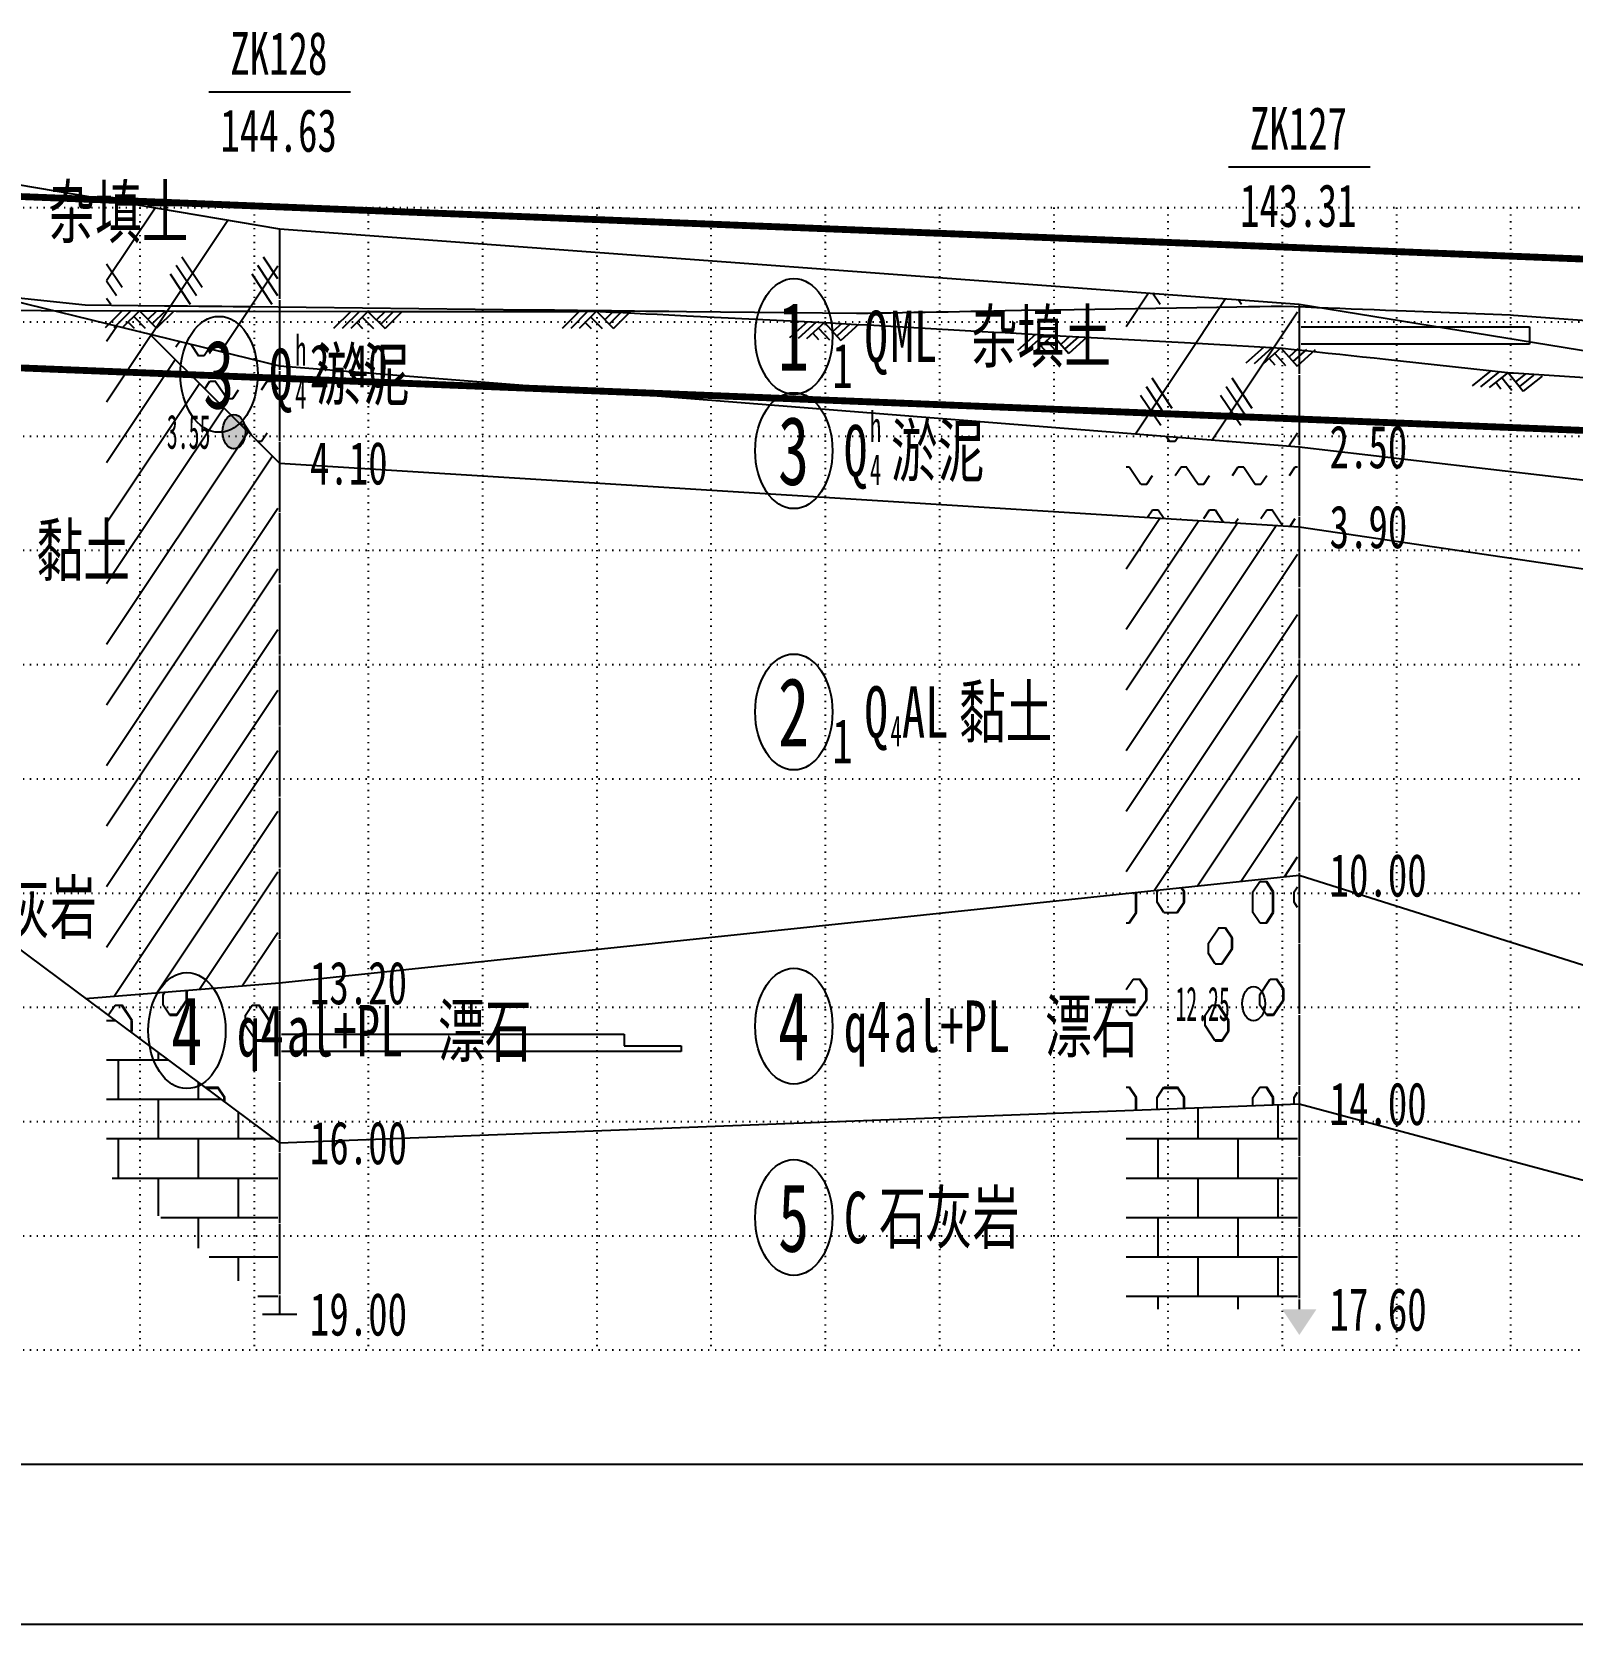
# Model space of a CAD drawing. Extents: x 529262 to 576451, y 2694391 to 2717535.
# Drawn here: x 571606.8 to 571741.7, y 2707111.4 to 2707250.7 of the extents above; entities that cross this region are included whole.
import ezdxf

# ---------------------------------------------------------------- set-up
doc = ezdxf.new("R2010")
doc.units = 0
doc.linetypes.add('DOT', pattern=[6.35, 0, -6.35])
doc.linetypes.add('sx', pattern=[10, 5, 0, 5, 0])
for name, color, linetype in [('GiCAD_PouMian', 7, 'Continuous'), ('GICAD_QUYANG', 7, 'Continuous'), ('GPSCOMMON', 7, 'Continuous'), ('地质-原位曲线', 7, 'Continuous'), ('地质-地层符号', 3, 'Continuous'), ('地质-地层线', 7, 'Continuous'), ('地质-地面线', 7, 'Continuous'), ('地质-填充花纹', 4, 'Continuous'), ('地质-文字', 7, 'Continuous'), ('地质-钻孔', 7, 'Continuous'), ('纵断_分栏线', 5, 'Continuous'), ('纵断_地面线', 3, 'Continuous'), ('纵断_标注', 2, 'Continuous'), ('纵断_设计线', 1, 'Continuous'), ('纵断_高程网格', 8, 'DOT')]:
    doc.layers.add(name, color=color, linetype=linetype)
doc.layers.add('纵断雨水管', color=152, linetype='Continuous', lineweight=60)
doc.styles.add('LZ_FONTS_FS', font='', dxfattribs={"width": 0.7})
doc.styles.add('地层编号', font='', dxfattribs={"width": 0.7, "height": 4})
doc.styles.add('层底标注', font='', dxfattribs={"width": 0.7, "height": 2.5})
doc.styles.add('岩土名称', font='', dxfattribs={"width": 0.7, "height": 3})
doc.styles.add('时代', font='', dxfattribs={"width": 0.7, "height": 3})
doc.styles.add('钻孔标注', font='', dxfattribs={"width": 0.7, "height": 2.5})
doc.styles.get('LZ_FONTS_FS').set_extended_font_data('FangSong_GB2312')
doc.styles.get('地层编号').set_extended_font_data('FangSong_GB2312')
doc.styles.get('层底标注').set_extended_font_data('FangSong_GB2312')
doc.styles.get('岩土名称').set_extended_font_data('FangSong_GB2312')
doc.styles.get('时代').set_extended_font_data('FangSong_GB2312')
doc.styles.get('钻孔标注').set_extended_font_data('FangSong_GB2312')
doc.linetypes.add('bzhjcx', pattern='A,0.001,[2,XX1.shx,S=1,R=0,X=1,Y=0],-2', length=2.001)

# ---------------------------------------------------------------- blocks, each defined once
blk = doc.blocks.new('VSDesignLineBlock')
at = {"color": 0, "linetype": 'Continuous'}
for p, q in [((-1.5, 0), (-3, -1.5)), ((-0.75, 0), (-2.25, -1.5)), ((0, 0), (-1.5, -1.5)), ((0, 0), (1.5, -1.5)), ((1.5, 0), (0.75, -0.75)), ((2.25, 0), (1.125, -1.125)), ((3, 0), (1.5, -1.5)), ((-0.9797838651065831, -0.9797838651065831), (-0.4595677302149852, -1.5)), ((-0.5021806110835314, -0.5021806110835314), (0.4956387778329372, -1.5))]:
    blk.add_line(p, q, dxfattribs=at)
blk = doc.blocks.new('A$C08401F54')
at = {"layer": 'GiCAD_PouMian'}
h = blk.add_hatch(color=8, dxfattribs=at)
edge = h.paths.add_edge_path()
edge.add_arc((68.2441635131836, -19.9766949812572), 1, 0, 360)
at = {"layer": 'GICAD_QUYANG', "color": 8}
for centre in [(68.2441635131836, -19.9766949812572), (157.4994735717773, -53.3600378036499)]:
    blk.add_circle(centre, 1, dxfattribs=at)
at = {"layer": '地质-原位曲线', "color": 8, "linetype": 'Continuous'}
for p, q in [((161.6495226431148, -13.86001773719636), (181.6495226431148, -13.86001773719636)), ((181.6495226431148, -13.86001773719636), (181.6495226431148, -14.19339176063386)), ((181.6495226431148, -14.86001773719636), (161.6495226431148, -14.86001773719636)), ((181.6495226431148, -14.19339176063386), (181.6495226431148, -14.52664371375886)), ((181.6495226431148, -14.52664371375886), (181.6495226431148, -14.86001773719636)), ((72.39415154936478, -55.14334293250886), (102.3941515493648, -55.14334293250886)), ((102.3941515493648, -55.14334293250886), (102.3941515493648, -55.47671695594636)), ((102.3941515493648, -55.47671695594636), (102.3941515493648, -55.80996890907136)), ((107.3941515493648, -56.14334293250886), (72.39415154936478, -56.14334293250886)), ((102.3941515493648, -55.80996890907136), (107.3941515493648, -55.80996890907136)), ((107.3941515493648, -55.80996890907136), (107.3941515493648, -56.14334293250886))]:
    blk.add_line(p, q, dxfattribs=at)
at = {"layer": '地质-地层符号', "color": 8, "linetype": 'Continuous'}
for centre in [(117.2556023262644, -14.41836555798864), (66.94206454481832, -16.63053532681238), (117.2556023262644, -21.08503222465515), (117.2556023262644, -36.33503198623657), (64.12863343161962, -54.93041644299069), (117.2556023262644, -54.66836531957006), (117.2556023262644, -65.83503246307373)]:
    blk.add_ellipse(centre, major_axis=(0, 3.383783783783784), ratio=1, dxfattribs=at)
at = {"layer": '地质-地层线', "color": 8}
for p, q in [((0, -4.33333317438769), (72.2441635131836, -16.14336172739672)), ((60.87239800888551, -14.28437591078637), (72.2441635131836, -21.81002775828051)), ((72.2441635131836, -16.14336172739672), (161.4994735717773, -20.86003621419286)), ((161.4994735717773, -20.86003621419286), (256.3144302368164, -28.2166850566864)), ((72.2441635131836, -21.81002775828051), (161.4994735717773, -25.52670319875097)), ((161.4994735717773, -25.52670319875097), (256.3144302368164, -34.88335132598877)), ((72.2441635131836, -52.14336077372241), (161.4994735717773, -45.86003621419286)), ((161.4994735717773, -45.86003621419286), (256.3144302368164, -65.88335037231445)), ((55.24553578248788, -53.05080512770087), (72.2441635131836, -52.14336077372241))]:
    blk.add_line(p, q, dxfattribs=at)
at = {"layer": '地质-地层线', "color": 8, "linetype": 'bzhjcx'}
for p, q in [((0, -25.66666603088379), (72.2441635131836, -61.47669474283862)), ((72.2441635131836, -61.47669474283862), (161.4994735717773, -59.19336954752612)), ((161.4994735717773, -59.19336954752612), (256.3144302368164, -76.21668497721362))]:
    blk.add_line(p, q, dxfattribs=at)
at = {"layer": '地质-地面线', "color": 8, "linetype": 'Continuous'}
for p, q in [((0, -2.543131586207892e-06), (72.2441635131836, -8.143358866373774)), ((72.2441635131836, -8.143358866373774), (161.4994735717773, -12.52670542399096)), ((161.4994735717773, -12.52670542399096), (256.3144302368164, -22.88334910074877))]:
    blk.add_line(p, q, dxfattribs=at)
at = {"layer": '地质-填充花纹', "color": 8, "linetype": 'Continuous'}
for p, q in [((57.09416350722313, -11.16369837015372), (61.34325279393215, -6.914609083444702)), ((61.02036504373359, -14.30856464550902), (67.69801259063547, -7.630917098606915)), ((58.45343999527063, -11.55442188210645), (57.09416350722313, -10.19514539405895)), ((65.4534399952704, -11.55442188210645), (63.68567304230396, -9.786654929140013)), ((72.09416350722313, -11.05300977032789), (70.82780866603525, -9.786654929140013)), ((64.45343999527063, -12.55442188210645), (62.68567304230419, -10.78665492914001)), ((64.9534399952704, -12.05442188210623), (63.18567304230396, -10.28665492913979)), ((67.09791295247942, -15.30208454862827), (72.0941635072229, -10.30583399388479)), ((71.59557561900169, -12.55442188210645), (69.82780866603525, -10.78665492914001)), ((72.0941635072229, -12.05300977032766), (70.32780866603525, -10.28665492914001)), ((57.95343999527063, -12.05442188210645), (57.0941635072229, -11.19514539405873)), ((146.3494735658169, -13.83226986581099), (148.3031139323157, -11.87862949931241)), ((149.3062537376563, -12.55442188210623), (148.647367729342, -11.89553587379191)), ((149.8062537376563, -12.05442188210623), (149.6990143082216, -11.94718245267154)), ((57.4534399952704, -12.55442188210623), (57.09416350722267, -12.1951453940585)), ((147.1510156894262, -20.10179555406739), (155.0431759195369, -12.20963532395672)), ((153.8671700097443, -20.45670904561462), (161.3494735658169, -12.97440548954205)), ((156.4483893613874, -12.55442188210623), (156.1583702239325, -12.26440274465131)), ((57.09416350722313, -14.69923227608638), (57.98159108936034, -13.81180469394917)), ((57.09416350722313, -18.23476618201926), (60.97599497165152, -14.35293471759087)), ((63.14468386394151, -15.03453079193378), (63.47017091452744, -14.70904374134784)), ((57.09416350722313, -21.77030008795214), (63.10354826437447, -15.76091533080103)), ((64.46766653793452, -14.87210814989021), (65.137386831409, -15.54182844336469)), ((65.14463983061478, -15.53457828407136), (65.64463983061478, -15.53457828407136)), ((65.64468386394151, -15.53453079193378), (66.04865611808395, -15.13055853779133)), ((57.09416350722313, -25.30583399388479), (65.23110155709719, -17.1688959440105)), ((65.70000564641191, -17.47920914249471), (66.14468408518178, -17.03453070372484)), ((66.14463983061478, -17.03457828407136), (66.64463983061478, -17.03457828407136)), ((66.63738658847569, -17.04182820043138), (67.63738689792467, -18.04182850988036)), ((68.14468393045718, -18.03453085844944), (68.64468408518155, -17.53453070372507)), ((70.64468406348828, -17.53453085844922), (71.14468421821266, -17.03453070372484)), ((71.14463983061478, -17.03457828407136), (71.64463983061478, -17.03457828407136)), ((71.63737611490524, -17.04183880703317), (72.0941635072229, -17.49862619935084)), ((149.8773215495219, -19.12548969397176), (148.1095545965554, -17.35772274100532)), ((150.3773215495219, -18.62548969397176), (148.6095545965554, -16.85772274100532)), ((156.8773215495219, -19.12548969397176), (155.1095545965554, -17.35772274100532)), ((157.3773215495219, -18.62548969397176), (155.6095545965554, -16.85772274100532)), ((57.09416350722313, -28.84136789981744), (67.35865484982014, -18.57687655722043)), ((67.64463983061478, -18.03457828407136), (68.14463983061478, -18.03457828407136)), ((149.3773215495219, -19.62548969397176), (147.6095545965554, -17.85772274100532)), ((156.3773215495219, -19.62548969397176), (154.6095545965554, -17.85772274100532)), ((57.09416350722313, -32.37690180575032), (69.48620814254286, -19.98485717043059)), ((68.8058064961499, -19.53457828407136), (69.14463983061478, -19.53457828407136)), ((69.13738665499136, -19.54182826694705), (69.76475026020876, -20.16919187216445)), ((70.64468399697262, -20.53453092496488), (71.14468415169699, -20.03453077024051)), ((149.8390660044511, -20.2438448991627), (150.1372193873117, -20.54199828202331)), ((150.6446861254717, -20.53453092496488), (150.8803459723817, -20.29887107805484)), ((160.5833243300629, -20.81162253716184), (161.3494735658171, -20.04547330140758)), ((70.31687367474751, -20.53457828407136), (70.64463983061478, -20.53457828407136)), ((150.1446398306148, -20.53457828407136), (150.6446398306148, -20.53457828407136)), ((155.1180093628004, -20.52280933768429), (155.1372089137417, -20.54200888862556)), ((155.1446398306148, -20.53457828407136), (155.3407173240587, -20.53457828407136)), ((57.09416350722313, -35.91243571168297), (71.61376143526536, -21.39283778364052)), ((146.3494735658169, -22.03457828407136), (146.6446398306148, -22.03457828407136)), ((146.6372296179493, -22.04198743248867), (147.6372299273983, -23.04198774193765)), ((150.6446861919876, -22.53453099148032), (151.144686346712, -22.03453083675595)), ((151.1446398306148, -22.03457828407136), (151.6446398306148, -22.03457828407136)), ((151.6372191443784, -22.04199803909), (152.6372194538274, -23.04199834853898)), ((155.6446863250187, -22.53453099148078), (156.1446864797431, -22.0345308367564)), ((156.1446398306148, -22.03457828407136), (156.6446398306148, -22.03457828407136)), ((156.6372086708084, -22.04200864569225), (157.6372089802574, -23.04200895514123)), ((160.6446864580498, -22.53453099148078), (161.1446866127742, -22.0345308367564)), ((161.1446398306148, -22.03457828407136), (161.3494735658169, -22.03457828407136)), ((147.6446398306148, -23.03457828407136), (148.1446398306148, -23.03457828407136)), ((148.1446860589563, -23.03453099148032), (148.6446862136806, -22.53453083675595)), ((152.6446398306148, -23.03457828407136), (153.1446398306148, -23.03457828407136)), ((153.1446861919874, -23.03453099148055), (153.6446863467118, -22.53453083675618)), ((157.6446398306148, -23.03457828407136), (158.1446398306148, -23.03457828407136)), ((158.1446863250189, -23.03453099148032), (158.6446864797433, -22.53453083675595)), ((57.09416350722313, -39.44796961761563), (72.09416350722313, -24.44796961761563)), ((146.3494735658169, -27.97440548954205), (149.3049666465117, -25.0189124088472)), ((148.2060641143198, -24.97315306914811), (148.6446862801965, -24.53453090327139)), ((148.6446398306148, -24.53457828407136), (149.1446398306148, -24.53457828407136)), ((149.137229684465, -24.54198749900434), (149.6275888893163, -25.03234670385564)), ((151.0861352318548, -25.09308195161316), (151.1446862801963, -25.03453090327162)), ((153.1446862585033, -25.03453105799622), (153.6446864132276, -24.53453090327184)), ((153.6446398306148, -24.53457828407136), (154.1446398306148, -24.53457828407136)), ((154.137219210894, -24.54199810560567), (154.8448181655137, -25.24959706022537)), ((155.8862538887943, -25.29296342770499), (156.1446864132279, -25.03453090327139)), ((158.1446863915344, -25.03453105799622), (158.6446865462588, -24.53453090327184)), ((158.6446398306148, -24.53457828407136), (159.1446398306148, -24.53457828407136)), ((159.137208737324, -24.54200871220792), (160.0620474417117, -25.46684741659556)), ((160.6863725457331, -25.4928449037975), (161.1446865462592, -25.03453090327139)), ((146.3494735658169, -31.50993939547493), (152.6991630090267, -25.16024995226508)), ((146.3494735658171, -35.04547330140758), (156.0933593715417, -25.30158749568272)), ((146.3494735658169, -38.58100720734024), (159.4875557340561, -25.44292503910106)), ((146.3494735658169, -42.11654111327312), (161.3494735658169, -27.11654111327312)), ((57.09416350722313, -42.98350352354851), (72.09416350722313, -27.98350352354851)), ((146.3494735658171, -45.65207501920577), (161.3494735658171, -30.65207501920599)), ((57.09416350722313, -46.51903742948116), (72.0941635072229, -31.51903742948116)), ((148.7817543619162, -46.75532812903907), (161.3494735658169, -34.18760892513842)), ((57.09416350722313, -50.05457133541381), (72.09416350722313, -35.05457133541404)), ((152.585028118699, -46.48758827818938), (161.3494735658169, -37.7231428310713)), ((57.7681281501275, -52.91614059844233), (72.09416350722313, -38.59010524134669)), ((156.3883018754809, -46.21984842734014), (161.3494735658169, -41.25867673700418)), ((61.50304455056835, -52.7167581039339), (72.0941635072229, -42.12563914727934)), ((160.1915756322628, -45.9521085764909), (161.3494735658169, -44.7942106429366)), ((65.23796095100965, -52.51737560942547), (72.09416350722313, -45.66117305321222)), ((157.4446940585133, -46.8345239465857), (158.0446940558925, -46.2345239492065)), ((158.0447093057887, -46.23450859432069), (158.6447093296306, -46.23450859432069)), ((159.1846941276544, -46.83452394658548), (158.5846941302752, -46.23452394920628)), ((159.2446941300384, -46.83452394658525), (158.6446941326592, -46.23452394920605)), ((147.1847088742511, -48.03450866584626), (147.1847088742511, -46.86775567120685)), ((147.2447088766353, -48.03450866584626), (147.2447088766353, -46.86353183860456)), ((149.0446937247273, -46.8345239465857), (149.1497988461008, -46.72941882521218)), ((149.0447089481609, -47.4345086420044), (149.0447089481609, -46.83450861816254)), ((151.3846938177105, -46.8345239465857), (151.1395180230843, -46.58934815195948)), ((151.4446938200942, -46.83452394658525), (151.1955719832197, -46.58540210971069)), ((151.3847090411441, -47.4345086420044), (151.3847090411441, -46.83450861816254)), ((151.4447090435283, -47.4345086420044), (151.4447090435283, -46.83450861816254)), ((157.4447092819469, -48.03450866584626), (157.4447092819469, -46.83450861816254)), ((159.1847093510883, -48.03450866584626), (159.1847093510883, -46.83450861816254)), ((159.2447093534724, -48.03450866584626), (159.2447093534724, -46.83450861816254)), ((161.0446940965753, -46.83452394658548), (161.3494735658171, -46.52974447734368)), ((161.044709424998, -47.4345086420044), (161.044709424998, -46.83450861816254)), ((146.584693731965, -48.63452401811082), (147.1846937293442, -48.03452402073162)), ((146.6446937343487, -48.63452401811128), (147.2446937317279, -48.03452402073208)), ((149.6446937485689, -48.03452399426919), (149.0446937511897, -47.43452399688999)), ((149.6447089720027, -48.03450866584626), (150.8447090196864, -48.03450866584626)), ((150.7846937938691, -48.03452399426897), (151.3846937912483, -47.43452399688977)), ((150.8446937962531, -48.03452399426919), (151.4446937936323, -47.43452399688999)), ((158.0446940823551, -48.63452401811128), (157.4446940849759, -48.03452402073208)), ((158.584694103813, -48.63452401811128), (159.1846941011922, -48.03452402073208)), ((158.644694106197, -48.63452401811128), (159.2446941035762, -48.03452402073208)), ((161.3494735658164, -47.7393034396689), (161.044694123038, -47.43452399689045)), ((68.9728773514505, -52.3179931149175), (72.09416350722313, -49.19670695914488)), ((146.3494735658169, -48.63450868968812), (146.6447088527934, -48.63450868968812)), ((153.5447246626875, -49.83449320165937), (154.4447247648222, -48.93449309952462)), ((154.3847091603534, -48.93450870160905), (154.9847091841953, -48.93450870160905)), ((154.4447091627376, -48.93450870160905), (155.0447091865794, -48.93450870160905)), ((155.5846939846031, -49.5345239488845), (154.9846939872239, -48.9345239515053)), ((155.6446939869872, -49.5345239488845), (155.044693989608, -48.9345239515053)), ((158.0447093057887, -48.63450868968812), (158.6447093296306, -48.63450868968812)), ((153.5447091269748, -50.43450876121369), (153.5447091269748, -49.83450873737183)), ((154.684724707987, -51.03449324934331), (155.5847248101218, -50.13449314720856)), ((154.7447247103712, -51.03449324934309), (155.644724812506, -50.13449314720833)), ((155.5847092080371, -50.13450874929276), (155.5847092080371, -49.53450872545091)), ((155.6447092104213, -50.13450874929276), (155.6447092104213, -49.53450872545091)), ((154.1446939273826, -51.03452400848914), (153.5446939300034, -50.43452401110994)), ((154.1447091508167, -51.03450878505555), (154.7447091746585, -51.03450878505555)), ((146.3494735658169, -52.52974422470538), (146.9447245717888, -51.93449321873345)), ((146.9447088647144, -51.93450882081834), (147.5447088885562, -51.93450882081834)), ((148.0846937915694, -52.53452406809424), (147.4846937941902, -51.93452407071504)), ((148.1446937939534, -52.53452406809402), (147.5446937965742, -51.93452407071482)), ((158.0447248415014, -52.83449332086866), (158.9447249436362, -51.93449321873391)), ((158.9447093415515, -51.93450882081834), (159.5447093653934, -51.93450882081834)), ((160.084694163417, -52.53452406809379), (159.4846941660378, -51.93452407071459)), ((160.1446941658016, -52.53452406809424), (159.5446941684224, -51.93452407071504)), ((62.04470549109146, -53.43450888042298), (62.04470549109146, -52.83450885658112)), ((62.04472186671774, -52.83449332086866), (62.19964391858502, -52.67957126900137)), ((64.08470557215378, -53.13450886850205), (64.08470557215378, -52.57894028975238)), ((64.14470557453797, -53.13450886850205), (64.14470557453797, -52.5757372862945)), ((148.0847089100139, -53.13450886850205), (148.0847089100139, -52.53450884466019)), ((148.1447089123981, -53.13450886850205), (148.1447089123981, -52.53450884466019)), ((158.0447093057887, -53.43450888042298), (158.0447093057887, -52.83450885658112)), ((160.084709386851, -53.13450886850205), (160.084709386851, -52.53450884466019)), ((160.1447093892352, -53.13450886850205), (160.1447093892352, -52.53450884466019)), ((57.24469091683682, -54.03452412769866), (57.84469091421602, -53.43452413031946)), ((57.84470532419846, -53.43450888042298), (58.44470534804032, -53.43450888042298)), ((59.28472005998901, -54.33455320170992), (58.38471995785426, -53.43455309957517)), ((59.34472006237252, -54.33455320170924), (58.44471996023776, -53.43455309957449)), ((62.64469113141308, -54.03452412769866), (62.04469113403388, -53.43452413031946)), ((63.18472191201727, -54.03449336855238), (64.08472201415202, -53.13449326641762)), ((63.24472191440168, -54.03449336855238), (64.14472201653643, -53.13449326641762)), ((69.24469128868463, -54.03452412769866), (69.84469128606383, -53.43452413031946)), ((69.84470580103562, -53.43450888042298), (70.44470582487747, -53.43450888042298)), ((71.28472064396897, -54.33455341384183), (70.38472054183421, -53.43455331170708)), ((71.34472064635293, -54.33455341384183), (70.44472054421817, -53.43455331170708)), ((146.6446937343489, -54.03452412769889), (146.3494735658169, -53.73930395916682)), ((147.1847245149531, -54.03449336855238), (148.0847246170879, -53.13449326641762)), ((147.2447245173373, -54.03449336855238), (148.1447246194721, -53.13449326641762)), ((153.24469389162, -54.03452412769889), (153.8446938889992, -53.43452413031969)), ((153.8447091388957, -53.43450888042298), (154.4447091627376, -53.43450888042298)), ((155.2847247318284, -54.33455489876565), (154.3847246296937, -53.43455479663089)), ((155.3447247342128, -54.33455489876587), (154.4447246320781, -53.43455479663112)), ((158.6446941061968, -54.03452412769866), (158.0446941088176, -53.43452413031946)), ((159.184724886801, -54.03449336855238), (160.0847249889357, -53.13449326641762)), ((159.2447248891851, -54.03449336855238), (160.1447249913199, -53.13449326641762)), ((57.09416350722313, -54.33457828407154), (57.83545601317769, -54.33457828407154)), ((57.2447053003566, -54.04175462941225), (57.2447053003566, -54.03450890426484)), ((59.28470538141892, -54.93450894002763), (59.28470538141892, -54.33450891618577)), ((59.3447053838031, -54.93450894002763), (59.3447053838031, -54.33450891618577)), ((62.64470551493332, -53.97450890188065), (63.24470553877518, -53.97450890188065)), ((62.64470551493332, -54.03450890426484), (63.24470553877518, -54.03450890426484)), ((69.24470577719376, -54.6345089281067), (69.24470577719376, -54.03450890426484)), ((70.14472059866898, -55.53455346152509), (69.24472049653423, -54.63455335939034)), ((71.28470585825607, -54.93450894002763), (71.28470585825607, -54.33450891618577)), ((71.34470586064026, -54.93450894002763), (71.34470586064026, -54.33450891618577)), ((146.6447088527934, -53.97450890188065), (147.2447088766353, -53.97450890188065)), ((146.6447088527934, -54.03450890426484), (147.2447088766353, -54.03450890426484)), ((153.2447091150539, -54.6345089281067), (153.2447091150539, -54.03450890426484)), ((154.1447246865293, -55.53455494644982), (153.2447245843946, -54.63455484431506)), ((155.2847091961162, -54.93450894002763), (155.2847091961162, -54.33450891618577)), ((155.3447091985004, -54.93450894002763), (155.3447091985004, -54.33450891618577)), ((158.6447093296306, -53.97450890188065), (159.2447093534724, -53.97450890188065)), ((158.6447093296306, -54.03450890426484), (159.2447093534724, -54.03450890426484)), ((59.20552185112774, -55.01369331023261), (59.28469097143625, -54.9345241899241)), ((59.24563736995924, -55.0335777937853), (59.34469097382089, -54.93452418992365)), ((70.14470581295654, -55.4745089614853), (70.7447058367984, -55.4745089614853)), ((70.14470581295654, -55.53450896386948), (70.7447058367984, -55.53450896386948)), ((70.68469134590487, -55.53452418730353), (71.28469134328407, -54.93452418992433)), ((70.74469134828905, -55.53452418730353), (71.34469134566825, -54.93452418992433)), ((154.1447091508167, -55.4745089614853), (154.7447091746585, -55.4745089614853)), ((154.1447091508167, -55.53450896386948), (154.7447091746585, -55.53450896386948)), ((154.6846939488407, -55.5345241873033), (155.2846939462199, -54.9345241899241)), ((154.7446939512249, -55.5345241873033), (155.3446939486041, -54.9345241899241)), ((57.09416350722313, -56.63457828407149), (62.4755409853758, -56.63457828407149)), ((58.14463983061478, -58.93457828407168), (58.14463983061478, -56.63457828407172)), ((61.64463983061478, -56.63457828407172), (61.64463983061478, -56.22271671959584)), ((65.14463983061478, -58.93457828407168), (65.14463983061478, -57.95759874185069)), ((65.70328655133926, -58.23450907115785), (66.84470568182633, -58.23450907115785)), ((65.82433225107616, -58.29450907354203), (66.84470568182633, -58.29450907354203)), ((67.38469121477465, -58.83452431843375), (66.78469121739545, -58.23452432105455)), ((67.4446912171586, -58.83452431843375), (66.8446912197794, -58.23452432105455)), ((146.3494735658169, -58.23450907115785), (146.6447088527934, -58.23450907115785)), ((147.1846937558064, -58.83452431843352), (146.5846937584272, -58.23452432105432)), ((147.2446937581904, -58.8345243184333), (146.6446937608112, -58.2345243210541)), ((149.0446937247273, -58.83452431843352), (149.6446937221065, -58.23452432105432)), ((149.6447089720027, -58.23450907115785), (150.8447090196864, -58.23450907115785)), ((149.6447089720027, -58.29450907354203), (150.8447090196864, -58.29450907354203)), ((151.3846938177103, -58.83452431843352), (150.7846938203311, -58.23452432105432)), ((151.444693820094, -58.83452431843307), (150.8446938227148, -58.23452432105387)), ((157.4446940585131, -58.83452431843375), (158.0446940558923, -58.23452432105455)), ((158.0447093057887, -58.23450907115785), (158.6447093296306, -58.23450907115785)), ((159.1846941276544, -58.83452431843352), (158.5846941302752, -58.23452432105432)), ((159.2446941300382, -58.83452431843307), (158.644694132659, -58.23452432105387)), ((161.0446940965749, -58.83452431843398), (161.3494735658162, -58.52974484919264)), ((57.09416350722313, -58.93457828407145), (67.11562595757391, -58.93457828407145)), ((61.64463983061478, -61.23457828407163), (61.64463983061478, -58.93457828407168)), ((67.384705703284, -59.06795588789601), (67.384705703284, -58.8345090949997)), ((67.44470570566818, -59.097696723745), (67.44470570566818, -58.8345090949997)), ((147.1847088742511, -59.55956919298569), (147.1847088742511, -58.8345090949997)), ((147.2447088766353, -59.55803427571209), (147.2447088766353, -58.8345090949997)), ((149.1202243094929, -59.51005492704121), (149.0446937511897, -59.43452436873804)), ((149.0447089481609, -59.43450911884156), (149.0447089481609, -58.8345090949997)), ((151.3666306967816, -59.45258746320451), (151.3846937912481, -59.43452436873804)), ((151.3847090411441, -59.43450911884156), (151.3847090411441, -58.8345090949997)), ((151.4282059134989, -59.45101224887117), (151.444693793632, -59.43452436873804)), ((151.4447090435283, -59.43450911884156), (151.4447090435283, -58.8345090949997)), ((152.6446398306148, -61.23457828407163), (152.6446398306148, -59.41989349291657)), ((157.4447092819469, -59.29709833921311), (157.4447092819469, -58.8345090949997)), ((159.1847093510883, -59.25258573828091), (159.1847093510883, -58.8345090949997)), ((159.2447093534724, -59.25105082100731), (159.2447093534724, -58.8345090949997)), ((159.6446398306148, -61.23457828407163), (159.6446398306148, -59.24081981812128)), ((161.044709424998, -59.20500330280174), (161.044709424998, -58.8345090949997)), ((68.64463983061478, -61.23457828407163), (68.64463983061478, -59.69248076410508)), ((57.09416350722313, -61.2345782840714), (71.75571092977202, -61.2345782840714)), ((58.14463983061478, -63.53457828407159), (58.14463983061478, -61.23457828407163)), ((65.14463983061478, -63.53457828407159), (65.14463983061478, -61.23457828407163)), ((146.3494735658169, -61.2345782840714), (161.3494735658169, -61.2345782840714)), ((149.1446398306148, -63.53457828407181), (149.1446398306148, -61.23457828407186)), ((156.1446398306148, -63.53457828407136), (156.1446398306148, -61.2345782840714)), ((57.58595506843949, -63.53457828407159), (72.09416350722313, -63.53457828407159)), ((61.64463983061478, -65.73365651195536), (61.64463983061478, -63.53457828407159)), ((68.64463983061478, -65.83457828407154), (68.64463983061478, -63.53457828407159)), ((146.3494735658169, -63.53457828407159), (161.3494735658169, -63.53457828407159)), ((152.6446398306148, -65.83457828407154), (152.6446398306148, -63.53457828407159)), ((159.6446398306148, -65.83457828407154), (159.6446398306148, -63.53457828407159)), ((61.83090408145677, -65.83457828407154), (72.09416350722313, -65.83457828407154)), ((65.14463983061478, -67.63002793486635), (65.14463983061478, -65.83457828407154)), ((146.3494735658169, -65.83457828407154), (161.3494735658169, -65.83457828407154)), ((149.1446398306148, -68.13457828407172), (149.1446398306148, -65.83457828407177)), ((156.1446398306148, -68.13457828407127), (156.1446398306148, -65.83457828407131)), ((66.07585309447404, -68.1345782840715), (72.09416350722313, -68.1345782840715)), ((68.64463983061478, -69.52639935777734), (68.64463983061478, -68.1345782840715)), ((146.3494735658169, -68.1345782840715), (161.3494735658169, -68.1345782840715)), ((152.6446398306148, -70.43457828407145), (152.6446398306148, -68.1345782840715)), ((159.6446398306148, -70.43457828407145), (159.6446398306148, -68.1345782840715)), ((70.32080210749155, -70.43457828407145), (72.09416350722313, -70.43457828407145)), ((146.3494735658169, -70.43457828407145), (161.3494735658169, -70.43457828407145)), ((149.1446398306148, -71.1933708190918), (149.1446398306148, -70.43457828407168)), ((156.1446398306148, -71.1933708190918), (156.1446398306148, -70.43457828407122))]:
    blk.add_line(p, q, dxfattribs=at)
at = {"layer": '地质-钻孔', "color": 8, "linetype": 'Continuous'}
for p, q in [((66.05491815092728, -0.1433429325088582), (78.43333611967728, -0.1433429325088582)), ((155.3102892446773, -4.526643713758858), (167.6887072134273, -4.526643713758858)), ((70.7441635131836, -71.47669474283862), (73.7441635131836, -71.47669474283862))]:
    blk.add_line(p, q, dxfattribs=at)
at = {"layer": '地质-钻孔', "color": 8, "linetype": 'sx'}
for p, q in [((72.2441635131836, -8.14336140950536), (72.2441635131836, -71.47669474283862)), ((161.4994735717773, -12.52670288085938), (161.4994735717773, -71.1933708190918))]:
    blk.add_line(p, q, dxfattribs=at)
at = {"layer": '地质-钻孔', "color": 8, "linetype": 'Continuous'}
blk.add_solid([(159.9994735717773, -71.1933708190918), (162.9994735717773, -71.1933708190918), (161.4994735717773, -72.6933708190918)], dxfattribs=at)
at = {"layer": 'GICAD_QUYANG', "color": 8, "linetype": 'Continuous', "style": 'LZ_FONTS_FS', "width": 0.699999988079071}
for s, p in [('3.55', (62.36956897457299, -20.97669499125709)), ('12.25', (150.6562304010142, -54.3600378136498))]:
    blk.add_text(s, height=2, dxfattribs=at).set_placement(p)
at = {"layer": '地质-地层符号', "color": 8, "linetype": 'Continuous'}
for s, height, style, p in [('杂填土', 3, '岩土名称', (51.99127114682574, -8.655014077822443)), ('1', 4, '地层编号', (115.8718185424805, -16.41836555798864)), ('Q', 3, '时代', (123.4383050289669, -15.91836555798864)), ('ML', 3, '时代', (125.7139807076228, -15.91836555798864)), ('杂填土', 3, '岩土名称', (132.7410079327144, -15.91836555798864)), ('3', 4, '地层编号', (65.55828076103444, -18.63053532681238)), ('淤泥', 3, '岩土名称', (75.43936179829802, -18.13053532681238)), ('Q', 3, '时代', (71.32584832860198, -18.13053532681238)), ('1', 2.6, '地层编号', (120.639386110048, -17.41836555798864)), ('3', 4, '地层编号', (115.8718185424805, -23.08503222465515)), ('淤泥', 3, '岩土名称', (125.7528995797441, -22.58503222465515)), ('Q', 3, '时代', (121.639386110048, -22.58503222465515)), ('黏土', 3, '岩土名称', (50.953433164648, -28.40501391887665)), ('2', 4, '地层编号', (115.8718185424805, -38.33503198623657)), ('Q', 3, '时代', (123.4383050289669, -37.83503198623657)), ('AL', 3, '时代', (126.710305031947, -37.83503198623657)), ('黏土', 3, '岩土名称', (131.7031699505367, -37.83503198623657)), ('1', 2.6, '地层编号', (120.639386110048, -39.33503198623657)), ('石灰岩', 3, '岩土名称', (43.96532505009623, -49.23834705352783)), ('4', 4, '地层编号', (115.8718185424805, -56.66836531957006)), ('漂石', 3, '岩土名称', (139.2447919175431, -56.16836531957006)), ('4', 4, '地层编号', (62.74484964783574, -56.93041644299069)), ('q4', 3, '时代', (68.51241721540327, -56.43041644299069)), ('al+PL', 3, '时代', (72.86376856973493, -56.43041644299069)), ('漂石', 3, '岩土名称', (86.11782302289839, -56.43041644299069)), ('q4', 3, '时代', (121.639386110048, -56.16836531957006)), ('al+PL', 3, '时代', (125.9907374643797, -56.16836531957006)), ('5', 4, '地层编号', (115.8718185424805, -67.83503246307373)), ('石灰岩', 3, '岩土名称', (124.7150618359849, -67.33503246307373)), ('C', 3, '时代', (121.639386110048, -67.33503246307373))]:
    blk.add_text(s, height=height, dxfattribs=dict(at, style=style)).set_placement(p)
at = {"layer": '地质-地层符号', "color": 8, "linetype": 'Continuous', "style": '时代', "width": 0.8}
for s, p in [('h', (73.60152400427774, -16.13053532681238)), ('4', (73.60152400427774, -18.63053532681238)), ('h', (123.9150617857238, -20.58503222465515)), ('4', (123.9150617857238, -23.08503222465515)), ('4', (125.7139807046426, -38.33503198623657))]:
    blk.add_text(s, height=1.8, dxfattribs=at).set_placement(p)
at = {"layer": '地质-文字', "color": 8, "linetype": 'Continuous', "style": '层底标注'}
for s, p in [('2.40', (74.89416351914406, -17.39336172739672)), ('2.50', (164.1494735777378, -22.11003621419286)), ('4.10', (74.89416351914406, -23.06002775828051)), ('3.90', (164.1494735777378, -26.77670319875097)), ('10.00', (164.1494735777378, -47.11003621419286)), ('13.20', (74.89416351914406, -53.39336077372241)), ('14.00', (164.1494735777378, -60.44336954752612)), ('16.00', (74.89416351914406, -62.72669474283862)), ('19.00', (74.89416351914406, -72.72669474283862)), ('17.60', (164.1494735777378, -72.4433708190918))]:
    blk.add_text(s, height=2.5, dxfattribs=at).set_placement(p)
at = {"layer": '地质-钻孔', "color": 8, "linetype": 'Continuous', "style": '钻孔标注'}
for s, p in [('ZK128', (67.91983918885921, 0.8566411336262263)), ('144.63', (67.05497432399443, -3.643358866373774)), ('ZK127', (157.175149247453, -3.526702880859375)), ('143.31', (156.3102843825882, -8.026702880859375))]:
    blk.add_text(s, height=2.5, dxfattribs=at).set_placement(p)

msp = doc.modelspace()

# ---------------------------------------------------------------- linework, layer by layer
at = {"layer": '纵断_分栏线'}
for p, q in [((571556.2693094312, 2707125.360896768), (573725.2192240072, 2707125.360896768)), ((571556.2693094312, 2707111.360896768), (573725.2192240072, 2707111.360896768))]:
    msp.add_line(p, q, dxfattribs=at)
at = {"layer": '纵断_地面线'}
msp.add_lwpolyline([(571598.9793094312, 2707228.170896768), (571611.5023094312, 2707226.850896768), (571618.4476743059, 2707226.77426209), (571619.4476743059, 2707226.763228159), (571620.4476743056, 2707226.752194228), (571621.4476743059, 2707226.741160296), (571622.447674306, 2707226.730126365), (571623.447674306, 2707226.719092434), (571624.447674306, 2707226.708058503), (571625.8975712829, 2707226.692060439), (571650.5734462966, 2707226.419788532), (571651.5734462967, 2707226.408754601), (571652.5734462967, 2707226.39772067), (571653.5734462967, 2707226.386686739), (571654.5734462967, 2707226.375652808), (571655.5734462967, 2707226.364618876), (571656.5734462966, 2707226.353584945), (571657.5734462967, 2707226.342551014), (571658.5734462969, 2707226.331517083), (571659.5734462964, 2707226.320483152), (571660.5734462965, 2707226.309449221), (571661.5734462969, 2707226.298415289), (571662.5734462967, 2707226.287381358), (571664.1297096069, 2707226.270209656), (571679.0208820639, 2707226.105896768), (571680.0208820641, 2707226.125896768), (571681.0208820638, 2707226.140896768), (571682.0208820637, 2707226.160896768), (571683.0208820638, 2707226.180896768), (571684.0208820641, 2707226.195896768), (571685.0208820641, 2707226.215896768), (571686.0208820641, 2707226.235896768), (571687.0208820641, 2707226.250896768), (571688.0208820638, 2707226.270896768), (571689.0208820642, 2707226.290896768), (571690.020882064, 2707226.305896768), (571691.0208820638, 2707226.325896768), (571692.0208820639, 2707226.345896768), (571693.4651851173, 2707226.370896768), (571696.2693094311, 2707226.420896768), (571708.802309431, 2707226.625896768), (571712.3092971484, 2707226.680896768), (571713.3092971483, 2707226.695896768), (571714.3092971484, 2707226.715896768), (571715.3092971483, 2707226.730896768), (571716.2693094312, 2707226.745896768), (571716.3092971483, 2707226.745896768), (571717.3092971486, 2707226.705896768), (571718.3092971483, 2707226.665896768), (571719.3092971485, 2707226.625896768), (571720.3092971484, 2707226.590896768), (571721.3092971483, 2707226.550896768), (571722.3092971485, 2707226.510896768), (571723.3092971483, 2707226.470896768), (571724.3092971485, 2707226.430896768), (571725.3092971486, 2707226.395896768), (571726.3720751806, 2707226.350896768), (571736.2693094313, 2707225.965896768), (571736.5193094312, 2707225.945896768), (571744.1043094314, 2707225.385896768)], dxfattribs=at)
at = {"layer": '纵断_设计线'}
msp.add_lwpolyline([(571598.9793693718, 2707226.393701498), (571616.2693094311, 2707226.315896768), (571618.4476743059, 2707226.311540038), (571619.4476743059, 2707226.309540038), (571620.4476743056, 2707226.307540038), (571621.4476743059, 2707226.305540038), (571622.447674306, 2707226.303540038), (571623.447674306, 2707226.301540038), (571624.447674306, 2707226.299540038), (571625.8975712829, 2707226.296640244), (571636.2693094314, 2707226.275896768), (571650.5734462966, 2707226.279472802), (571651.5734462967, 2707226.279722802), (571652.5734462967, 2707226.279972802), (571653.5734462967, 2707226.280222802), (571654.5734462967, 2707226.280472802), (571655.5734462967, 2707226.280722802), (571656.2693094311, 2707226.280896768), (571656.5734462966, 2707226.265918028), (571657.5734462967, 2707226.216668027), (571658.5734462969, 2707226.167418027), (571659.5734462964, 2707226.118168028), (571660.5734462965, 2707226.068918027), (571661.5734462969, 2707226.019668027), (571662.5734462967, 2707225.970418028), (571664.1297096069, 2707225.89377206), (571676.2693094311, 2707225.295896768), (571679.0208820639, 2707225.141808701), (571680.0208820641, 2707225.0858087), (571681.0208820638, 2707225.029808701), (571682.0208820637, 2707224.973808701), (571683.0208820638, 2707224.917808701), (571684.0208820641, 2707224.8618087), (571685.0208820641, 2707224.805808701), (571686.0208820641, 2707224.749808701), (571687.0208820641, 2707224.6938087), (571688.0208820638, 2707224.637808701), (571689.0208820642, 2707224.581808701), (571690.020882064, 2707224.525808701), (571691.0208820638, 2707224.4698087), (571692.0208820639, 2707224.413808701), (571693.4651851173, 2707224.332927729), (571696.2693094311, 2707224.175896768), (571708.8025963916, 2707223.480299342), (571712.3092971484, 2707223.28567745), (571713.3092971483, 2707223.23017745), (571714.3092971484, 2707223.17467745), (571715.3092971483, 2707223.11917745), (571716.2693094312, 2707223.065896768), (571716.3092971483, 2707223.061588091), (571717.3092971486, 2707222.953838091), (571718.3092971483, 2707222.846088091), (571719.3092971485, 2707222.738338091), (571720.3092971484, 2707222.630588091), (571721.3092971483, 2707222.522838091), (571722.3092971485, 2707222.415088092), (571723.3092971483, 2707222.307338092), (571724.3092971485, 2707222.199588092), (571725.3092971486, 2707222.091838092), (571726.3720751806, 2707221.977323758), (571736.2693094313, 2707220.910896768), (571736.5195751266, 2707220.894191533), (571744.1046045684, 2707220.387890818)], dxfattribs=at)
at = {"layer": '纵断_高程网格', "ltscale": 0.0787}
for p, q in [((571556.2693094312, 2707235.360896768), (573725.2192240072, 2707235.360896768)), ((571616.2693094312, 2707235.360896768), (571616.2693094312, 2707135.360896768)), ((571626.2693094312, 2707235.360896768), (571626.2693094312, 2707135.360896768)), ((571636.2693094312, 2707235.360896768), (571636.2693094312, 2707135.360896768)), ((571646.2693094312, 2707235.360896768), (571646.2693094312, 2707135.360896768)), ((571656.2693094312, 2707235.360896768), (571656.2693094312, 2707135.360896768)), ((571666.2693094312, 2707235.360896768), (571666.2693094312, 2707135.360896768)), ((571676.2693094312, 2707235.360896768), (571676.2693094312, 2707135.360896768)), ((571686.2693094312, 2707235.360896768), (571686.2693094312, 2707135.360896768)), ((571696.2693094312, 2707235.360896768), (571696.2693094312, 2707135.360896768)), ((571706.2693094312, 2707235.360896768), (571706.2693094312, 2707135.360896768)), ((571716.2693094312, 2707235.360896768), (571716.2693094312, 2707135.360896768)), ((571726.2693094312, 2707235.360896768), (571726.2693094312, 2707135.360896768)), ((571736.2693094312, 2707235.360896768), (571736.2693094312, 2707135.360896768)), ((571556.2693094312, 2707225.360896768), (573725.2192240072, 2707225.360896768)), ((571556.2693094312, 2707215.360896768), (573725.2192240072, 2707215.360896768)), ((571556.2693094312, 2707205.360896768), (573725.2192240072, 2707205.360896768)), ((571556.2693094312, 2707195.360896768), (573725.2192240072, 2707195.360896768)), ((571556.2693094312, 2707185.360896768), (573725.2192240072, 2707185.360896768)), ((571556.2693094312, 2707175.360896768), (573725.2192240072, 2707175.360896768)), ((571556.2693094312, 2707165.360896768), (573725.2192240072, 2707165.360896768)), ((571556.2693094312, 2707155.360896768), (573725.2192240072, 2707155.360896768)), ((571556.2693094312, 2707145.360896768), (573725.2192240072, 2707145.360896768)), ((571556.2693094312, 2707135.360896768), (573725.2192240072, 2707135.360896768))]:
    msp.add_line(p, q, dxfattribs=at)
at = {"layer": '纵断雨水管', "const_width": 0.6}
for points in [[(571556.2693094312, 2707238.310896768), (571772.1458755183, 2707229.675834124)], [(571556.2693094312, 2707223.310896768), (571772.1458755183, 2707214.675834124)]]:
    msp.add_lwpolyline(points, dxfattribs=at)

# ---------------------------------------------------------------- block references
at = {"layer": 'GPSCOMMON', "yscale": 1.5}
msp.add_blockref('A$C08401F54', (571556.2693094312, 2707245.710896768), dxfattribs=at)
at = {"layer": '纵断_标注'}
for p, rotation in [((571616.2419043261, 2707226.316020091), 359.7421707325063), ((571636.2418641035, 2707226.275951659), 359.8854085941494), ((571656.2418634245, 2707226.280889906), 0.01432395701927008), ((571676.2176850603, 2707225.298439268), 357.1804610416631), ((571696.1864169107, 2707224.180538749), 356.7947840709025), ((571716.1556830846, 2707223.07220303), 356.8233431866356), ((571736.0410637866, 2707220.935490236), 353.8501067311978)]:
    msp.add_blockref('VSDesignLineBlock', p, dxfattribs=dict(at, rotation=rotation))

doc.saveas('drawing.dxf')
